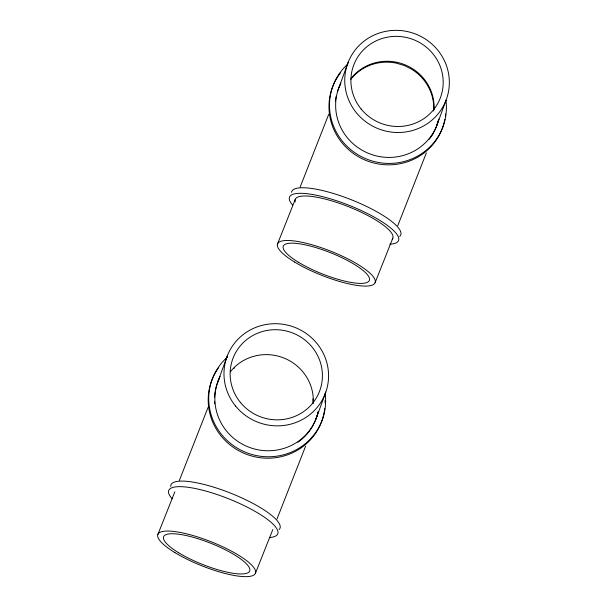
<?xml version="1.0" encoding="UTF-8"?>
<svg xmlns="http://www.w3.org/2000/svg" width="607" height="607" viewBox="0 0 607 607"><rect width="100%" height="100%" fill="white"/><g stroke="black" fill="none" stroke-linecap="round" stroke-linejoin="round"><path stroke-width="0.91" d="M318.083 411.857L317.818 413.018M438.459 119.928L436.221 127.106M317.537 414.164L315.435 420.423L312.499 426.395M217.579 382.493L227.466 355.452M339.146 87.013L348.243 62.104M315.974 419.012L325.868 391.978M436.752 125.664L445.849 100.747A52.49 50.889 20.1 0 0 388.943 30.813A52.49 50.889 20.1 0 0 356.347 112.712A52.49 50.889 20.1 0 0 445.849 100.747M207.989 407.555L179.391 480.365M328.766 114.207L300.169 187.017M305.594 446.206L276.997 519.015M426.372 152.858L397.775 225.667M157.85 534.532L174.854 491.799M277.52 243.961L295.23 199.46M255.456 573.183L272.809 529.577M375.126 282.612L392.835 238.111M436.114 127.371L435.682 128.418M435.568 128.676L434.589 130.763M434.331 131.279L433.929 132.06M433.648 132.576L433.216 133.343M433.064 133.601L432.609 134.375M312.347 426.653L311.573 427.927A52.483 50.882 20.1 0 1 297.938 442.245M432.457 134.633L432.138 135.141M438.861 119.04A52.49 50.889 20.1 0 1 370.414 154.11A52.49 50.889 20.1 0 1 340.899 83.098M351.112 78.462A46.314 44.903 20.1 0 1 403.701 64.289A46.314 44.903 20.1 0 1 434.043 109.488M445.917 100.102A58.667 56.876 20.1 0 1 368.229 159.679A58.667 56.876 20.1 0 1 347.955 63.925M444.885 119.382A58.667 56.876 20.1 0 1 363.813 159.512A58.667 56.876 20.1 0 1 340.77 72.453M346.195 66.497A58.667 56.876 20.1 0 1 347.394 65.381M445.652 113.987A58.667 56.876 20.1 0 1 445.341 116.696M291.519 192.328A58.667 14.393 21.7 0 1 353.357 200.568A58.667 14.393 21.7 0 1 399.687 236.389M292.528 204.946A58.667 14.393 21.7 0 1 350.467 205.856A58.667 14.393 21.7 0 1 389.77 244.211M350.793 79.35A46.314 44.895 20.1 0 1 396.379 63.158L404.224 65.503L411.554 69.16A46.314 44.895 20.1 0 1 433.671 111.051M295.237 201.979A52.49 12.876 21.7 0 1 346.18 205.796A52.49 12.876 21.7 0 1 392.243 239.12M431.979 135.384A52.498 50.897 20.1 0 1 429.157 139.367M335.345 101.612A52.498 50.897 20.1 0 1 336.202 96.247M337.409 91.748A52.498 50.897 20.1 0 1 339.988 85.261M170.704 486.48A58.667 14.393 21.7 0 1 230.645 493.142A58.667 14.393 21.7 0 1 279.129 529.539M172.183 498.779A58.667 14.393 21.7 0 1 228.429 498.704A58.667 14.393 21.7 0 1 269.698 537.514M214.734 403.845A52.483 50.882 20.1 0 1 214.582 401.288M214.59 397.494A52.483 50.882 20.1 0 1 218.937 379.17M233.71 368.57A46.314 44.895 20.1 0 1 234.522 367.781M312.916 398.829A46.314 44.895 20.1 0 1 312.984 402.191M318.28 411.531A52.49 50.889 20.1 0 1 250.069 447.617A52.49 50.889 20.1 0 1 220.129 376.446M230.341 371.818A46.314 44.903 20.1 0 1 283.348 357.804A46.314 44.903 20.1 0 1 313.212 403.723M325.124 393.321A58.667 56.876 20.1 0 1 247.315 452.981A58.667 56.876 20.1 0 1 227.504 356.992M324.753 408.564A58.667 56.876 20.1 0 1 246.01 454.112A58.667 56.876 20.1 0 1 218.763 367.447M325.079 400.438A58.667 56.876 20.1 0 1 325.109 402.881M361.142 109.032A46.314 44.903 20.1 0 0 440.113 98.478A46.314 44.903 20.1 0 0 389.891 36.769A46.314 44.903 20.1 0 0 361.142 109.032M294.607 262.049A52.49 12.876 21.7 0 0 374.534 283.621A52.49 12.876 21.7 0 0 309.828 244.181A52.49 12.876 21.7 0 0 294.607 262.049M298.341 262.194A46.314 11.358 21.7 0 0 368.859 281.223A46.314 11.358 21.7 0 0 311.77 246.434A46.314 11.358 21.7 0 0 298.341 262.194M174.937 552.62A52.49 12.876 21.7 0 0 254.864 574.192A52.49 12.876 21.7 0 0 190.158 534.752A52.49 12.876 21.7 0 0 174.937 552.62M178.67 552.765A46.314 11.358 21.7 0 0 249.189 571.794A46.314 11.358 21.7 0 0 192.1 537.005A46.314 11.358 21.7 0 0 178.67 552.765M235.577 406.06A52.49 50.889 20.1 0 0 325.079 394.102A52.49 50.889 20.1 0 0 268.165 324.168A52.49 50.889 20.1 0 0 235.577 406.06M240.364 402.38A46.314 44.903 20.1 0 0 319.335 391.826A46.314 44.903 20.1 0 0 269.121 330.125A46.314 44.903 20.1 0 0 240.364 402.38"/></g></svg>
